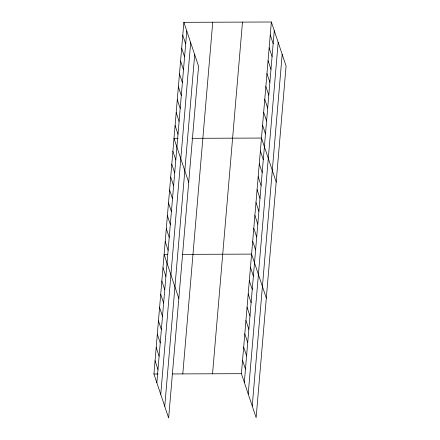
<?xml version="1.0" encoding="UTF-8"?>
<svg xmlns="http://www.w3.org/2000/svg" width="440" height="440" viewBox="0 0 440 440"><rect width="100%" height="100%" fill="white"/><g stroke="black" fill="none" stroke-linecap="round" stroke-linejoin="round"><path stroke-width="0.66" d="M183.871 22.325L198.589 66.314L168.647 418L153.929 374.006L183.871 22.325L271.353 22L286.072 65.995L256.13 417.675L241.412 373.687L271.353 22M156.844 382.723L186.786 31.042M160.743 394.367L190.68 42.68M164.753 406.362L194.695 54.675M182.798 373.901L212.74 22.215M212.542 373.791L242.484 22.105M244.327 382.404L274.269 30.718M248.221 394.042L278.163 42.361M252.236 406.038L282.178 54.351M178.112 138.364L173.987 138.38L188.711 182.375M191.862 138.314L261.47 138.055L276.194 182.05M167.547 254.424L164.109 254.436L178.827 298.43M182.666 254.364L251.592 254.111L266.31 298.106M153.929 374.006L158.054 373.995M172.486 373.94L241.412 373.687M270.254 34.898L273.169 43.615M269.154 47.79L272.074 56.507M268.059 60.687L270.974 69.404M266.959 73.579L269.88 82.297M265.865 86.477L268.78 95.194M264.764 99.368L267.68 108.092M263.665 112.266L266.585 120.984M262.57 125.158L265.485 133.881M260.376 150.953L263.291 159.671M259.276 163.845L262.19 172.562M258.176 176.743L261.096 185.46M257.081 189.635L259.996 198.352M255.981 202.532L258.902 211.25M254.887 215.424L257.802 224.147M253.787 228.322L256.702 237.039M252.687 241.219L255.607 249.937M182.771 35.217L185.691 43.934M181.676 48.114L184.591 56.832M250.459 267.399L253.38 276.117M180.576 61.006L183.491 69.729M249.332 280.682L252.247 289.399M179.476 73.904L182.397 82.621M248.199 293.97L251.114 302.687M178.382 86.801L181.297 95.519M247.066 307.257L249.986 315.975M177.281 99.693L180.197 108.411M245.938 320.54L248.853 329.257M176.187 112.591L179.102 121.308M175.087 125.483L178.002 134.2M244.805 333.828L247.72 342.546M243.672 347.111L246.593 355.828M172.893 151.272L175.808 159.995M242.545 360.399L245.46 369.116M171.793 164.17L174.708 172.887M170.693 177.062L173.613 185.785M169.598 189.959L172.513 198.677M168.498 202.857L171.419 211.574M167.404 215.749L170.319 224.466M166.304 228.646L169.219 237.364M165.204 241.538L168.124 250.256M162.976 267.718L165.897 276.441M161.849 281.006L164.764 289.724M160.715 294.294L163.631 303.012M159.583 307.577L162.503 316.294M158.455 320.865L161.37 329.582M157.322 334.147L160.237 342.87M156.189 347.435L159.11 356.153M155.062 360.723L157.977 369.441"/></g></svg>
